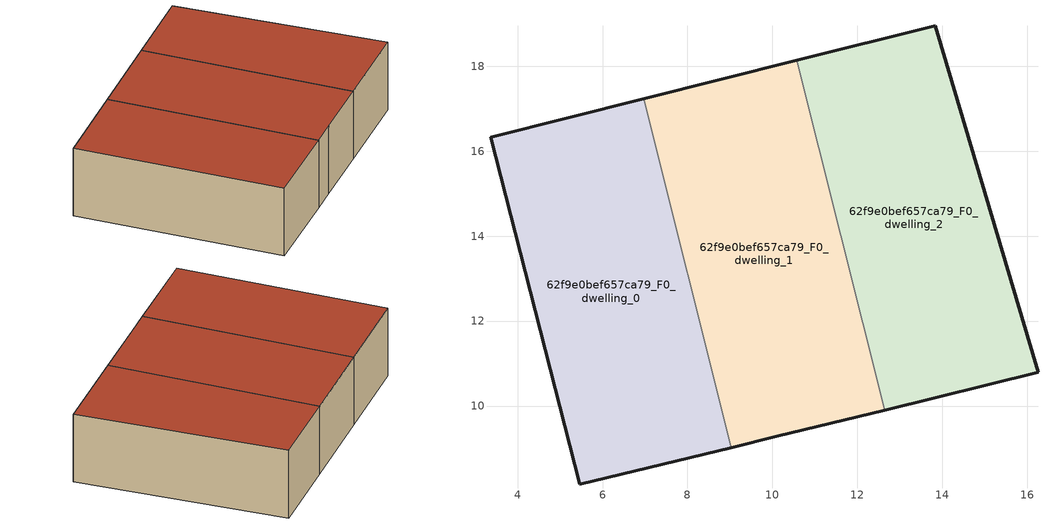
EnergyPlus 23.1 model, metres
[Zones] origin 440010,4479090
62f9e0bef657ca79_F0_dwelling_0
 floor ground (EU_floor_Construction): 6.97,17.24 9.03,9.02 5.47,8.16 3.36,16.33 z0
 wall outside (EU_wall_Construction): 6.97,17.24 3.36,16.33 5.47,8.16 9.03,9.02 z0:3
 wall to 62f9e0bef657ca79_F0_dwelling_1 (EU_wall_Construction): 9.03,9.02 6.97,17.24 z0:3
 roof outside (EU_roof_Construction): 9.03,9.02 6.97,17.24 3.36,16.33 5.47,8.16 z3
62f9e0bef657ca79_F0_dwelling_1
 floor ground (EU_floor_Construction): 10.58,18.14 12.64,9.91 10.11,9.28 9.03,9.02 6.97,17.24 z0
 wall outside (EU_wall_Construction): 10.58,18.14 6.97,17.24 / 9.03,9.02 10.11,9.28 12.64,9.91 z0:3
 wall to 62f9e0bef657ca79_F0_dwelling_2 (EU_wall_Construction): 12.64,9.91 10.58,18.14 z0:3
 roof outside (EU_roof_Construction): 12.64,9.91 10.58,18.14 6.97,17.24 9.03,9.02 10.11,9.28 z3
62f9e0bef657ca79_F0_dwelling_2
 floor ground (EU_floor_Construction): 13.84,18.96 16.26,10.79 12.64,9.91 10.58,18.14 z0
 wall outside (EU_wall_Construction): 12.64,9.91 16.26,10.79 13.84,18.96 10.58,18.14 z0:3
 roof outside (EU_roof_Construction): 16.26,10.79 13.84,18.96 10.58,18.14 12.64,9.91 z3
[Building]
EU S2 Campaign: North Axis=0; Terrain=City; Solar Distribution=FullExterior
[Site:Location]
Madrid: Latitude=40.5; Longitude=-3.5; Time Zone=1; Elevation=609
[SizingPeriod:WeatherFileDays]
AnnualSizingPeriod: Begin Month=1; Begin Day of Month=1; End Month=12; End Day of Month=31; Day of Week for Start Day=Monday; Use Weather File Daylight Saving Period=No; Use Weather File Rain and Snow Indicators=No
[MATERIAL]
EU_InternalMass_Material: Roughness=MediumRough; Thickness=0.1; Conductivity=1; Density=1800; Specific Heat=900; Thermal Absorptance=0.9; Solar Absorptance=0.7; Visible Absorptance=0.7
[MATERIAL:NOMASS] Roughness=MediumRough; Thermal Absorptance=0.9; Solar Absorptance=0.7; Visible Absorptance=0.7
Name | Thermal Resistance
EU_wall_NoMass | 0.419739
EU_roof_NoMass | 0.352165
EU_floor_NoMass | 0.608284
[CONSTRUCTION]
EU_wall_Construction: EU_wall_NoMass
EU_roof_Construction: EU_roof_NoMass
EU_floor_Construction: EU_floor_NoMass
EU_InternalMass_Construction: EU_InternalMass_Material
[ZONE] Type=1; Multiplier=1; Ceiling Height=autocalculate; Floor Area=autocalculate; Part of Total Floor Area=Yes
Name | Volume
62f9e0bef657ca79_F0_dwelling_0 | 93.6672
62f9e0bef657ca79_F0_dwelling_1 | 94.6337
62f9e0bef657ca79_F0_dwelling_2 | 90.2538
[INTERNALMASS] Construction=EU_InternalMass_Construction
Name | Zone or ZoneList | Surface Area
62f9e0bef657ca79_F0_dwelling_0_EU_InternalMass | 62f9e0bef657ca79_F0_dwelling_0 | 31.2224
62f9e0bef657ca79_F0_dwelling_1_EU_InternalMass | 62f9e0bef657ca79_F0_dwelling_1 | 31.5446
62f9e0bef657ca79_F0_dwelling_2_EU_InternalMass | 62f9e0bef657ca79_F0_dwelling_2 | 30.0846
[OTHEREQUIPMENT] Fuel Type=Electricity; Design Level Calculation Method=Watts/Area; Power per Zone Floor Area=1; Fraction Latent=0; Fraction Radiant=0; Fraction Lost=0; Carbon Dioxide Generation Rate=0; EndUse Subcategory=EU_Step8_InternalGains
Name | Zone or ZoneList or Space or SpaceList | Schedule
EU_Step8_InternalGain_62f9e0bef657ca79_F0_dwelling_0_f000 | 62f9e0bef657ca79_F0_dwelling_0 | EU_Step8_GainSchedule_62f9e0bef657ca79_F0_dwelling_0_f000
EU_Step8_InternalGain_62f9e0bef657ca79_F0_dwelling_1_f000 | 62f9e0bef657ca79_F0_dwelling_1 | EU_Step8_GainSchedule_62f9e0bef657ca79_F0_dwelling_1_f000
EU_Step8_InternalGain_62f9e0bef657ca79_F0_dwelling_2_f000 | 62f9e0bef657ca79_F0_dwelling_2 | EU_Step8_GainSchedule_62f9e0bef657ca79_F0_dwelling_2_f000
[ZONEVENTILATION:DESIGNFLOWRATE] Schedule=EU_AlwaysOn; Design Flow Rate Calculation Method=AirChanges/Hour; Air Changes per Hour=0.703302; Ventilation Type=Natural; Fan Pressure Rise=0; Fan Total Efficiency=1; Constant Term Coefficient=1; Temperature Term Coefficient=0; Velocity Term Coefficient=0; Velocity Squared Term Coefficient=0; Minimum Indoor Temperature=-100; Maximum Indoor Temperature=100; Delta Temperature=-100; Minimum Outdoor Temperature=-100; Maximum Outdoor Temperature=100; Maximum Wind Speed=40
Name | Zone or ZoneList or Space or SpaceList
EU_ConstantAir_62f9e0bef657ca79_F0_dwelling_0 | 62f9e0bef657ca79_F0_dwelling_0
EU_ConstantAir_62f9e0bef657ca79_F0_dwelling_1 | 62f9e0bef657ca79_F0_dwelling_1
EU_ConstantAir_62f9e0bef657ca79_F0_dwelling_2 | 62f9e0bef657ca79_F0_dwelling_2
[HVACTEMPLATE:THERMOSTAT] Constant Heating Setpoint=20; Constant Cooling Setpoint=50
EU_HeatOnly_62f9e0bef657ca79_F0_dwelling_0; EU_HeatOnly_62f9e0bef657ca79_F0_dwelling_1; EU_HeatOnly_62f9e0bef657ca79_F0_dwelling_2
[HVACTEMPLATE:ZONE:IDEALLOADSAIRSYSTEM] System Availability Schedule=EU_AlwaysOn; Maximum Heating Supply Air Temperature=50; Minimum Cooling Supply Air Temperature=13; Maximum Heating Supply Air Humidity Ratio=0.0156; Minimum Cooling Supply Air Humidity Ratio=0.0077; Heating Limit=NoLimit; Cooling Limit=NoLimit; Heating Availability Schedule=EU_AlwaysOn; Cooling Availability Schedule=EU_CoolingOff; Dehumidification Control Type=ConstantSensibleHeatRatio; Cooling Sensible Heat Ratio=0.7; Dehumidification Setpoint=60; Humidification Control Type=None; Humidification Setpoint=30; Outdoor Air Method=None; Outdoor Air Flow Rate per Person=0.00944; Outdoor Air Flow Rate per Zone Floor Area=0; Outdoor Air Flow Rate per Zone=0; Demand Controlled Ventilation Type=None; Outdoor Air Economizer Type=NoEconomizer; Heat Recovery Type=None; Sensible Heat Recovery Effectiveness=0.7; Latent Heat Recovery Effectiveness=0.65
Name | Template Thermostat
62f9e0bef657ca79_F0_dwelling_0 | EU_HeatOnly_62f9e0bef657ca79_F0_dwelling_0
62f9e0bef657ca79_F0_dwelling_1 | EU_HeatOnly_62f9e0bef657ca79_F0_dwelling_1
62f9e0bef657ca79_F0_dwelling_2 | EU_HeatOnly_62f9e0bef657ca79_F0_dwelling_2
[SIZING:ZONE] Zone Cooling Design Supply Air Temperature Input Method=SupplyAirTemperature; Zone Cooling Design Supply Air Temperature=13; Zone Heating Design Supply Air Temperature Input Method=SupplyAirTemperature; Zone Heating Design Supply Air Temperature=50; Zone Cooling Design Supply Air Humidity Ratio=0.008; Zone Heating Design Supply Air Humidity Ratio=0.008; Cooling Design Air Flow Method=DesignDay; Cooling Design Air Flow Rate=0; Cooling Minimum Air Flow per Zone Floor Area=0.000762; Cooling Minimum Air Flow=0; Cooling Minimum Air Flow Fraction=0.2; Heating Design Air Flow Method=DesignDay; Heating Design Air Flow Rate=0; Heating Maximum Air Flow per Zone Floor Area=0.002032; Heating Maximum Air Flow=0.141576; Heating Maximum Air Flow Fraction=0.3; Account for Dedicated Outdoor Air System=No; Dedicated Outdoor Air System Control Strategy=NeutralSupplyAir; Dedicated Outdoor Air Low Setpoint Temperature for Design=autosize; Dedicated Outdoor Air High Setpoint Temperature for Design=autosize; Zone Load Sizing Method=Sensible Load Only No Latent Load; Zone Latent Cooling Design Supply Air Humidity Ratio Input Method=HumidityRatioDifference; Zone Cooling Design Supply Air Humidity Ratio Difference=0.005; Zone Latent Heating Design Supply Air Humidity Ratio Input Method=HumidityRatioDifference; Zone Humidification Design Supply Air Humidity Ratio Difference=0.005
62f9e0bef657ca79_F0_dwelling_0; 62f9e0bef657ca79_F0_dwelling_1; 62f9e0bef657ca79_F0_dwelling_2
[SCHEDULE:CONSTANT]
Name | Hourly Value
EU_AlwaysOn | 1
EU_CoolingOff | 0
[SCHEDULE:FILE] Column Number=1; Rows to Skip at Top=0; Number of Hours of Data=8760; Column Separator=Comma; Interpolate to Timestep=No; Minutes per Item=60; Adjust Schedule for Daylight Savings=Yes
Name | File
EU_Step8_GainSchedule_62f9e0bef657ca79_F0_dwelling_0_f000 | C:\Users\o_iseri\Desktop\OpenUBEM\openubem\outputs\eu_evidence\EU-11\ES-MAD-BERRUGUETE\idfs\62f9e0bef657ca79\62f9e0bef657ca79_F0_dwelling_0_f000_gain.csv
EU_Step8_GainSchedule_62f9e0bef657ca79_F0_dwelling_1_f000 | C:\Users\o_iseri\Desktop\OpenUBEM\openubem\outputs\eu_evidence\EU-11\ES-MAD-BERRUGUETE\idfs\62f9e0bef657ca79\62f9e0bef657ca79_F0_dwelling_1_f000_gain.csv
EU_Step8_GainSchedule_62f9e0bef657ca79_F0_dwelling_2_f000 | C:\Users\o_iseri\Desktop\OpenUBEM\openubem\outputs\eu_evidence\EU-11\ES-MAD-BERRUGUETE\idfs\62f9e0bef657ca79\62f9e0bef657ca79_F0_dwelling_2_f000_gain.csv
